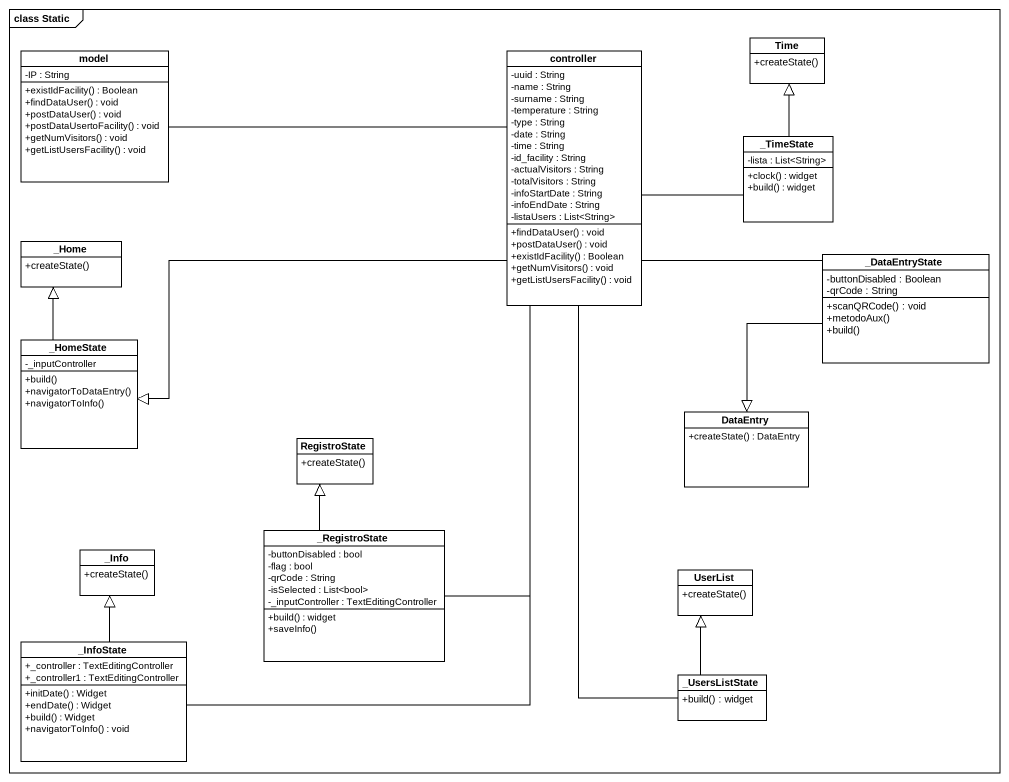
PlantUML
@startuml
mainframe class Static
hide circle
hide empty members
skinparam classAttributeIconSize 0
class Time {
  +createState()
}
class model {
  -IP : String
  +existIdFacility() : Boolean
  +findDataUser() : void
  +postDataUser() : void
  +postDataUsertoFacility() : void
  +getNumVisitors() : void
  +getListUsersFacility() : void
}
class controller {
  -uuid : String
  -name : String
  -surname : String
  -temperature : String
  -type : String
  -date : String
  -time : String
  -id_facility : String
  -actualVisitors : String
  -totalVisitors : String
  -infoStartDate : String
  -infoEndDate : String
  -listaUsers : List<String>
  +findDataUser() : void
  +postDataUser() : void
  +existIdFacility() : Boolean
  +getNumVisitors() : void
  +getListUsersFacility() : void
}
class "_TimeState" as TimeState {
  -lista : List<String>
  +clock() : widget
  +build() : widget
}
class "_Home" as Home {
  +createState()
}
class "_DataEntryState" as DataEntryState {
  -buttonDisabled : Boolean
  -qrCode : String
  +scanQRCode() : void
  +metodoAux()
  +build()
}
class "_HomeState" as HomeState {
  -_inputController
  +build()
  +navigatorToDataEntry()
  +navigatorToInfo()
}
class DataEntry {
  +createState() : DataEntry
}
class RegistroState {
  +createState()
}
class "_RegistroState" as RegistroState_2 {
  -buttonDisabled : bool
  -flag : bool
  -qrCode : String
  -isSelected : List<bool>
  -_inputController : TextEditingController
  +build() : widget
  +saveInfo()
}
class "_Info" as Info {
  +createState()
}
class UserList {
  +createState()
}
class "_InfoState" as InfoState {
  +_controller : TextEditingController
  +_controller1 : TextEditingController
  +initDate() : Widget
  +endDate() : Widget
  +build() : Widget
  +navigatorToInfo() : void
}
class "_UsersListState" as UsersListState {
  +build() : widget
}
model -right- controller
controller -left-|> HomeState
TimeState -up-|> Time
TimeState -left- controller
DataEntryState -left- controller
DataEntryState --|> DataEntry
HomeState -up-|> Home
RegistroState_2 -up- controller
RegistroState_2 -up-|> RegistroState
InfoState -up- controller
InfoState -up-|> Info
UsersListState -up- controller
UsersListState -up-|> UserList
@enduml
